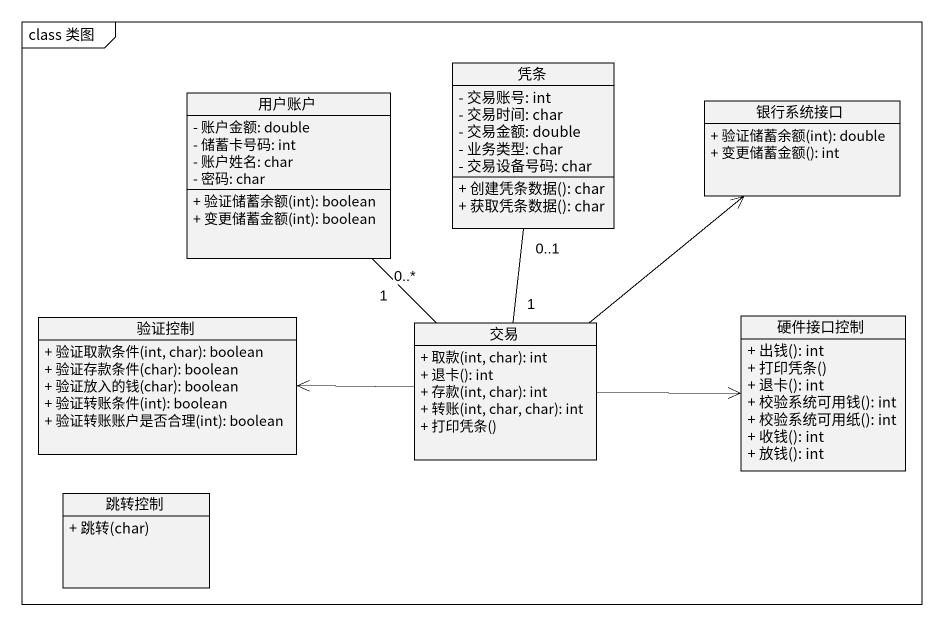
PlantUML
@startuml
mainframe class 类图
hide circle
hide empty members
skinparam classAttributeIconSize 0
class 凭条 {
  - 交易账号: int
  - 交易时间: char
  - 交易金额: double
  - 业务类型: char
  - 交易设备号码: char
  + 创建凭条数据(): char
  + 获取凭条数据(): char
}
class 用户账户 {
  - 账户金额: double
  - 储蓄卡号码: int
  - 账户姓名: char
  - 密码: char
  + 验证储蓄余额(int): boolean
  + 变更储蓄金额(int): boolean
}
class 银行系统接口 {
  + 验证储蓄余额(int): double
  + 变更储蓄金额(): int
}
class 验证控制 {
  + 验证取款条件(int, char): boolean
  + 验证存款条件(char): boolean
  + 验证放入的钱(char): boolean
  + 验证转账条件(int): boolean
  + 验证转账账户是否合理(int): boolean
}
class 交易 {
  + 取款(int, char): int
  + 退卡(): int
  + 存款(int, char): int
  + 转账(int, char, char): int
  + 打印凭条()
}
class 硬件接口控制 {
  + 出钱(): int
  + 打印凭条()
  + 退卡(): int
  + 校验系统可用钱(): int
  + 校验系统可用纸(): int
  + 收钱(): int
  + 放钱(): int
}
class 跳转控制 {
  + 跳转(char)
}
用户账户 "1" -- "0..*" 交易
交易 "1" -up- "0..1" 凭条
交易 -up-> 银行系统接口
交易 -left-> 验证控制
交易 -right-> 硬件接口控制
@enduml
